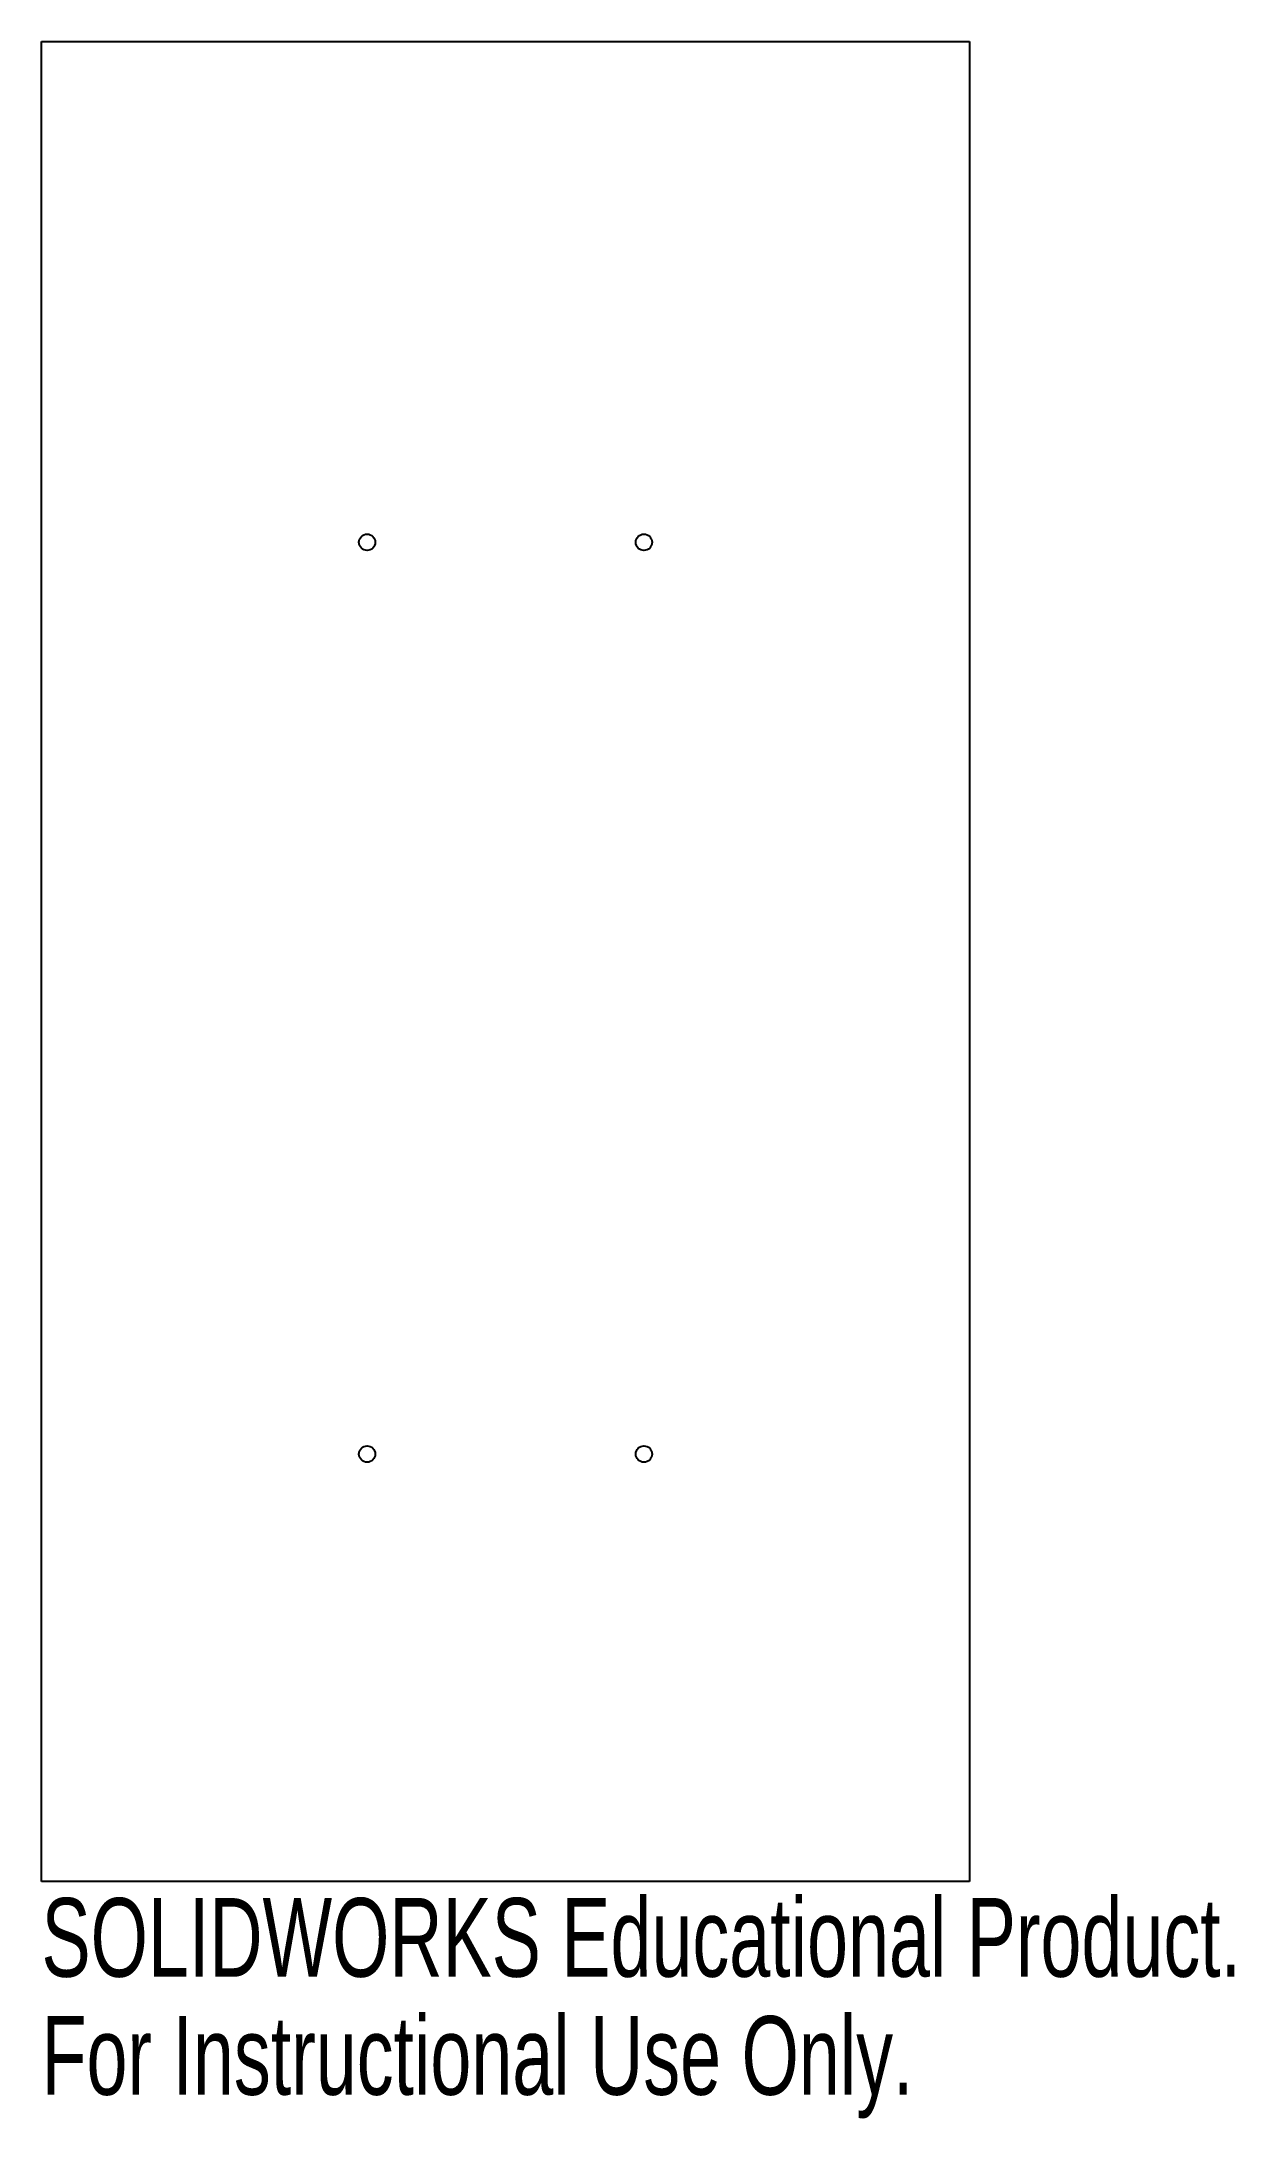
# Model space of a CAD drawing. Header units: millimetres. Extents: x 28 to 101, y -24 to 104.
import ezdxf

# ---------------------------------------------------------------- set-up
doc = ezdxf.new("R2010")
doc.units = ezdxf.units.MM
doc.styles.add('SLDTEXTSTYLE0', font='TXT', dxfattribs={"width": 0.7})

msp = doc.modelspace()

# ---------------------------------------------------------------- linework, layer by layer
at = {"color": 7, "linetype": 'Continuous'}
for p, q in [((28.17, -9.1), (28.17, 103.9)), ((28.17, 103.9), (85.17, 103.9)), ((85.17, 103.9), (85.17, -9.1)), ((85.17, -9.1), (28.17, -9.1))]:
    msp.add_line(p, q, dxfattribs=at)
for centre in [(48.17, 73.15), (65.17, 73.15), (48.17, 17.15), (65.17, 17.15)]:
    msp.add_circle(centre, 0.5, dxfattribs=at)

# ---------------------------------------------------------------- texts
at = {"color": 7, "linetype": 'Continuous', "char_height": 4.8336, "attachment_point": 1, "style": 'SLDTEXTSTYLE0'}
for s, insert in [('SOLIDWORKS Educational Product.', (28.17, -10.12)), ('For Instructional Use Only.', (28.17, -17.37))]:
    msp.add_mtext(s, dxfattribs=dict(at, insert=insert))

doc.saveas('drawing.dxf')
